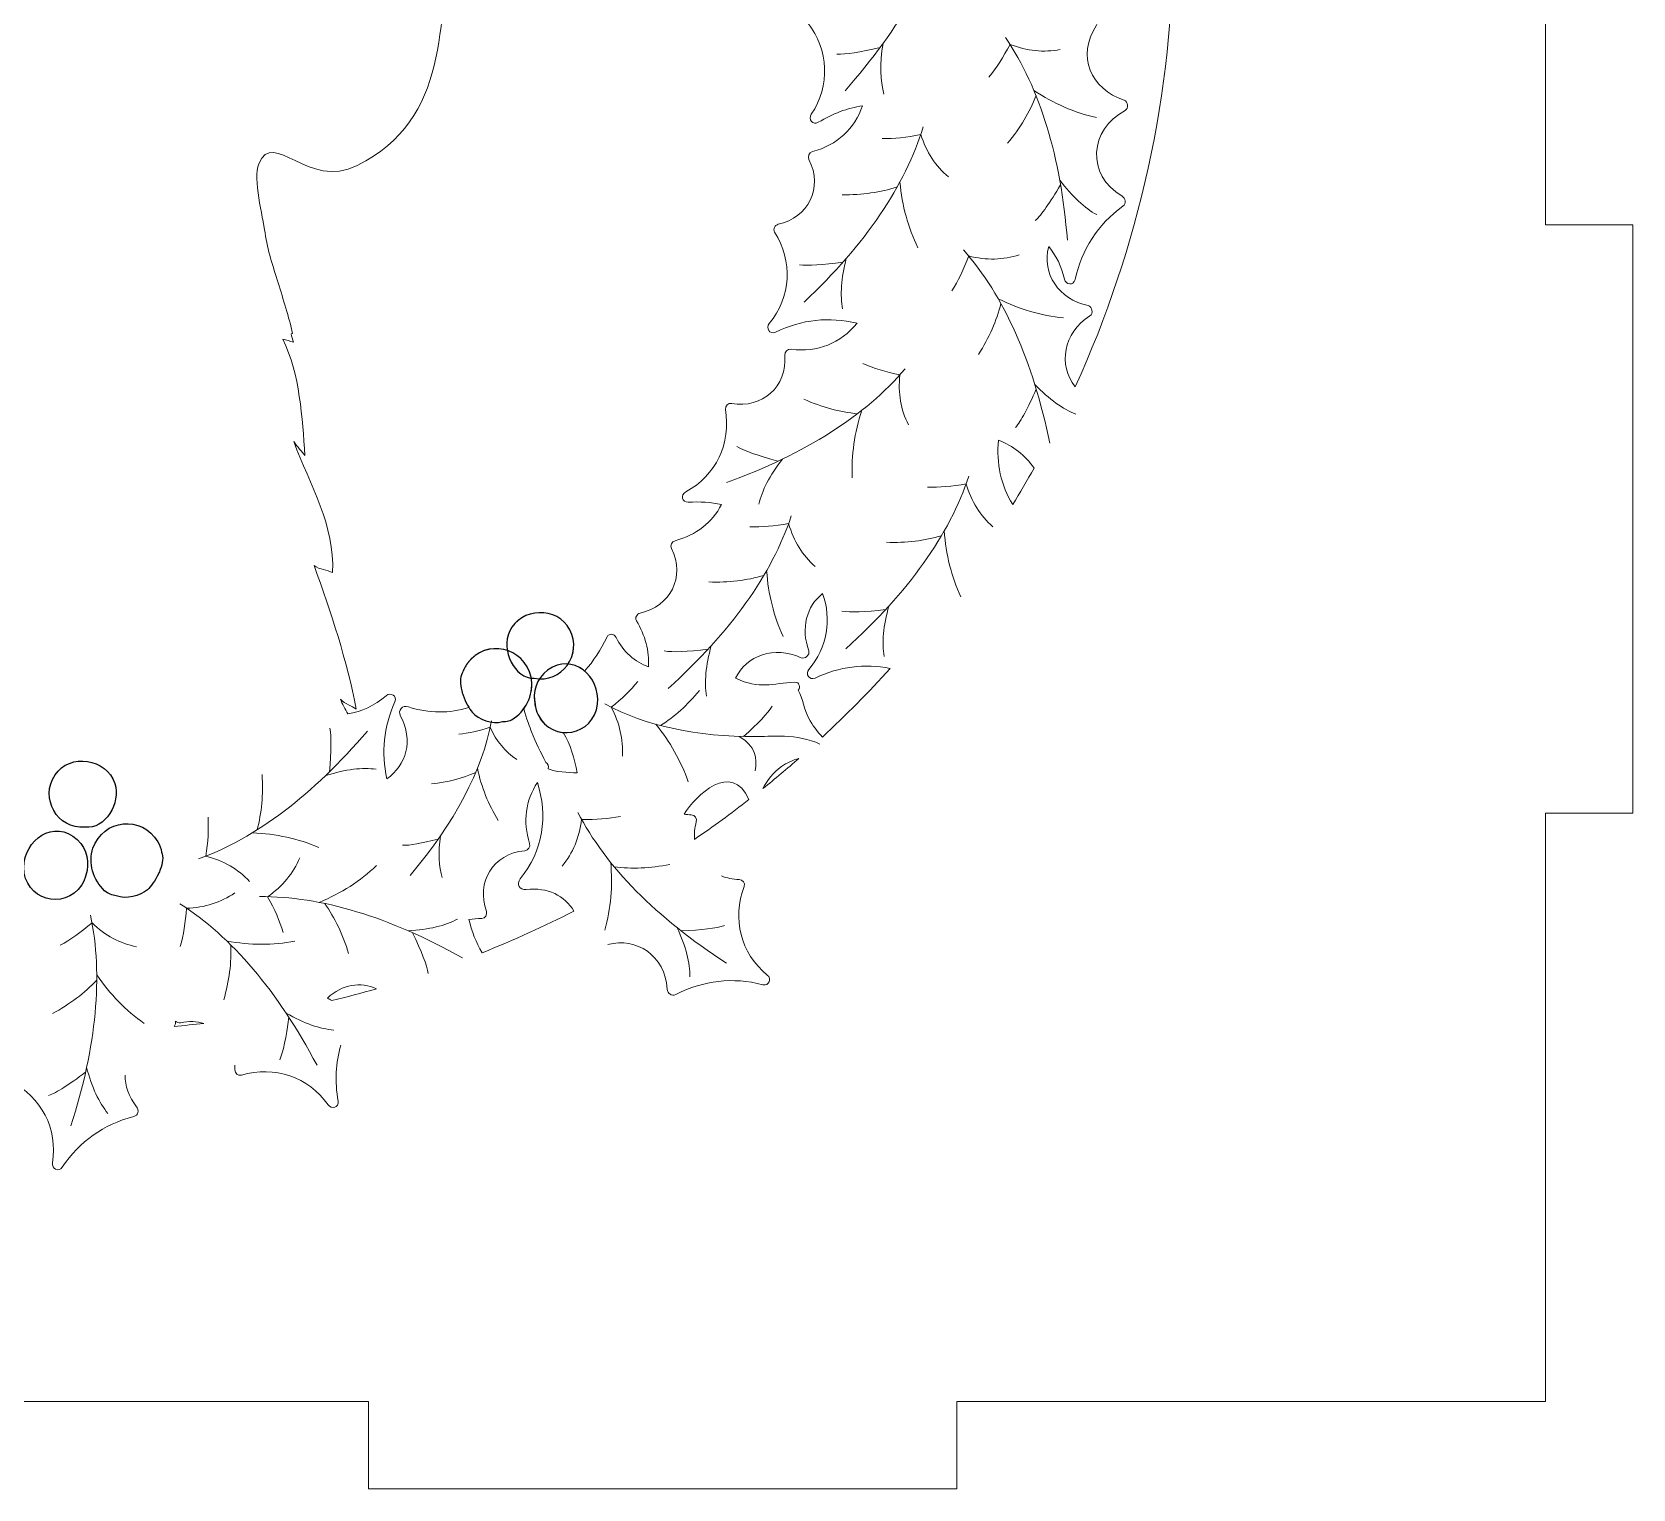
# Model space of a CAD drawing. Header units: millimetres. Extents: x -1983 to 1983, y -412 to 412.
# Drawn here: x -1930.6 to -1875.7, y -24.7 to 25.3 of the extents above; entities that cross this region are included whole.
import ezdxf

# ---------------------------------------------------------------- set-up
doc = ezdxf.new("R2010")
doc.units = ezdxf.units.MM
doc.header["$MEASUREMENT"] = 0
doc.layers.add('Camada 1', color=7, linetype='Continuous')

msp = doc.modelspace()

# ---------------------------------------------------------------- linework, layer by layer
at = {"layer": 'Camada 1', "color": 250, "lineweight": 9}
for points, knots in [([(-1919.0976, -24.6808), (-1919.0976, -24.6808), (-1898.8976, -24.6808), (-1898.8976, -24.6808), (-1898.8976, -24.6808), (-1898.8976, -24.6808), (-1898.8976, -21.6808), (-1898.8976, -21.6808), (-1898.8976, -21.6808), (-1898.8976, -21.6808), (-1878.6976, -21.6808), (-1878.6976, -21.6808), (-1878.6976, -21.6808), (-1878.6976, -21.6808), (-1878.6976, -1.4808), (-1878.6976, -1.4808), (-1878.6976, -1.4808), (-1878.6976, -1.4808), (-1875.6976, -1.4808), (-1875.6976, -1.4808), (-1875.6976, -1.4808), (-1875.6976, -1.4808), (-1875.6976, 18.7192), (-1875.6976, 18.7192), (-1875.6976, 18.7192), (-1875.6976, 18.7192), (-1878.6976, 18.7192), (-1878.6976, 18.7192), (-1878.6976, 18.7192), (-1878.6976, 18.7192), (-1878.6976, 38.9192), (-1878.6976, 38.9192), (-1878.6976, 38.9192), (-1878.6976, 38.9192), (-1875.6976, 38.9192), (-1875.6976, 38.9192), (-1875.6976, 38.9192), (-1875.6976, 38.9192), (-1875.6976, 59.1192), (-1875.6976, 59.1192), (-1875.6976, 59.1192), (-1875.6976, 59.1192), (-1878.6976, 59.1192), (-1878.6976, 59.1192), (-1878.6976, 59.1192), (-1878.6976, 59.1192), (-1878.6976, 79.3192), (-1878.6976, 79.3192), (-1878.6976, 79.3192), (-1878.6976, 79.3192), (-1898.8976, 79.3192), (-1898.8976, 79.3192), (-1898.8976, 79.3192), (-1898.8976, 79.3192), (-1898.8976, 82.3192), (-1898.8976, 82.3192), (-1898.8976, 82.3192), (-1898.8976, 82.3192), (-1919.0976, 82.3192), (-1919.0976, 82.3192), (-1919.0976, 82.3192), (-1919.0976, 82.3192), (-1919.0976, 79.3192), (-1919.0976, 79.3192), (-1919.0976, 79.3192), (-1919.0976, 79.3192), (-1939.2976, 79.3192), (-1939.2976, 79.3192), (-1939.2976, 79.3192), (-1939.2976, 79.3192), (-1939.2976, 82.3192), (-1939.2976, 82.3192), (-1939.2976, 82.3192), (-1939.2976, 82.3192), (-1959.4976, 82.3192), (-1959.4976, 82.3192), (-1959.4976, 82.3192), (-1959.4976, 82.3192), (-1959.4976, 79.3192), (-1959.4976, 79.3192), (-1959.4976, 79.3192), (-1959.4976, 79.3192), (-1979.6976, 79.3192), (-1979.6976, 79.3192), (-1979.6976, 79.3192), (-1979.6976, 79.3192), (-1979.6976, 59.1192), (-1979.6976, 59.1192), (-1979.6976, 59.1192), (-1979.6976, 59.1192), (-1982.6976, 59.1192), (-1982.6976, 59.1192), (-1982.6976, 59.1192), (-1982.6976, 59.1192), (-1982.6976, 38.9192), (-1982.6976, 38.9192), (-1982.6976, 38.9192), (-1982.6976, 38.9192), (-1979.6976, 38.9192), (-1979.6976, 38.9192), (-1979.6976, 38.9192), (-1979.6976, 38.9192), (-1979.6976, 18.7192), (-1979.6976, 18.7192), (-1979.6976, 18.7192), (-1979.6976, 18.7192), (-1982.6976, 18.7192), (-1982.6976, 18.7192), (-1982.6976, 18.7192), (-1982.6976, 18.7192), (-1982.6976, -1.4808), (-1982.6976, -1.4808), (-1982.6976, -1.4808), (-1982.6976, -1.4808), (-1979.6976, -1.4808), (-1979.6976, -1.4808), (-1979.6976, -1.4808), (-1979.6976, -1.4808), (-1979.6976, -21.6808), (-1979.6976, -21.6808), (-1979.6976, -21.6808), (-1979.6976, -21.6808), (-1959.4976, -21.6808), (-1959.4976, -21.6808), (-1959.4976, -21.6808), (-1959.4976, -21.6808), (-1959.4976, -24.6808), (-1959.4976, -24.6808), (-1959.4976, -24.6808), (-1959.4976, -24.6808), (-1939.2976, -24.6808), (-1939.2976, -24.6808), (-1939.2976, -24.6808), (-1939.2976, -24.6808), (-1939.2976, -21.6808), (-1939.2976, -21.6808), (-1939.2976, -21.6808), (-1939.2976, -21.6808), (-1919.0976, -21.6808), (-1919.0976, -21.6808), (-1919.0976, -21.6808), (-1919.0976, -21.6808), (-1919.0976, -24.6808), (-1919.0976, -24.6808)], [0, 0, 0, 0, 0.027027, 0.027027, 0.027027, 0.027027, 0.0540541, 0.0540541, 0.0540541, 0.0540541, 0.0810811, 0.0810811, 0.0810811, 0.0810811, 0.1081081, 0.1081081, 0.1081081, 0.1081081, 0.1351351, 0.1351351, 0.1351351, 0.1351351, 0.1621622, 0.1621622, 0.1621622, 0.1621622, 0.1891892, 0.1891892, 0.1891892, 0.1891892, 0.2162162, 0.2162162, 0.2162162, 0.2162162, 0.2432432, 0.2432432, 0.2432432, 0.2432432, 0.2702703, 0.2702703, 0.2702703, 0.2702703, 0.2972973, 0.2972973, 0.2972973, 0.2972973, 0.3243243, 0.3243243, 0.3243243, 0.3243243, 0.3513514, 0.3513514, 0.3513514, 0.3513514, 0.3783784, 0.3783784, 0.3783784, 0.3783784, 0.4054054, 0.4054054, 0.4054054, 0.4054054, 0.4324324, 0.4324324, 0.4324324, 0.4324324, 0.4594595, 0.4594595, 0.4594595, 0.4594595, 0.4864865, 0.4864865, 0.4864865, 0.4864865, 0.5135135, 0.5135135, 0.5135135, 0.5135135, 0.5405405, 0.5405405, 0.5405405, 0.5405405, 0.5675676, 0.5675676, 0.5675676, 0.5675676, 0.5945946, 0.5945946, 0.5945946, 0.5945946, 0.6216216, 0.6216216, 0.6216216, 0.6216216, 0.6486486, 0.6486486, 0.6486486, 0.6486486, 0.6756757, 0.6756757, 0.6756757, 0.6756757, 0.7027027, 0.7027027, 0.7027027, 0.7027027, 0.7297297, 0.7297297, 0.7297297, 0.7297297, 0.7567568, 0.7567568, 0.7567568, 0.7567568, 0.7837838, 0.7837838, 0.7837838, 0.7837838, 0.8108108, 0.8108108, 0.8108108, 0.8108108, 0.8378378, 0.8378378, 0.8378378, 0.8378378, 0.8648649, 0.8648649, 0.8648649, 0.8648649, 0.8918919, 0.8918919, 0.8918919, 0.8918919, 0.9189189, 0.9189189, 0.9189189, 0.9189189, 0.9459459, 0.9459459, 0.9459459, 0.9459459, 1, 1, 1, 1]), ([(-1897.8011, 23.7929), (-1897.5445, 24.1038), (-1897.3035, 24.4778), (-1897.0779, 24.9147), (-1897.0779, 24.9147), (-1896.4939, 24.6836), (-1895.9188, 24.6253), (-1895.3526, 24.7399)], [0, 0, 0, 0, 0.3333333, 0.3333333, 0.3333333, 0.3333333, 1, 1, 1, 1]), ([(-1901.4649, 21.6788), (-1901.0619, 21.6739), (-1900.6195, 21.7206), (-1900.1376, 21.8188), (-1900.1376, 21.8188), (-1899.9515, 21.219), (-1899.6363, 20.7345), (-1899.192, 20.3653)], [0, 0, 0, 0, 0.3333333, 0.3333333, 0.3333333, 0.3333333, 1, 1, 1, 1]), ([(-1899.0757, 16.4496), (-1898.8595, 16.7898), (-1898.6666, 17.1907), (-1898.4966, 17.6522), (-1898.4966, 17.6522), (-1897.8885, 17.4949), (-1897.3107, 17.5081), (-1896.7629, 17.6917)], [0, 0, 0, 0, 0.3333333, 0.3333333, 0.3333333, 0.3333333, 1, 1, 1, 1]), ([(-1902.1328, 13.9621), (-1901.7646, 13.798), (-1901.3399, 13.6658), (-1900.8585, 13.5651), (-1900.8585, 13.5651), (-1900.9251, 12.9406), (-1900.8275, 12.3709), (-1900.5657, 11.8559)], [0, 0, 0, 0, 0.3333333, 0.3333333, 0.3333333, 0.3333333, 1, 1, 1, 1]), ([(-1899.9099, 9.7171), (-1899.507, 9.7032), (-1899.0637, 9.7399), (-1898.5797, 9.8272), (-1898.5797, 9.8272), (-1898.4072, 9.2233), (-1898.103, 8.7319), (-1897.6671, 8.3527)], [0, 0, 0, 0, 0.3333333, 0.3333333, 0.3333333, 0.3333333, 1, 1, 1, 1]), ([(-1906.0049, 8.3537), (-1905.6021, 8.3397), (-1905.1588, 8.3765), (-1904.6748, 8.4638), (-1904.6748, 8.4638), (-1904.5022, 7.8599), (-1904.1981, 7.3684), (-1903.7622, 6.9893)], [0, 0, 0, 0, 0.3333333, 0.3333333, 0.3333333, 0.3333333, 1, 1, 1, 1]), ([(-1909.8562, 3.0358), (-1910.0997, 2.7362), (-1910.4016, 2.4426), (-1910.7618, 2.1549), (-1910.7618, 2.1549), (-1910.4775, 1.6115), (-1910.3487, 1.0513), (-1910.3756, 0.4744)], [0, 0, 0, 0, 0.3333333, 0.3333333, 0.3333333, 0.3333333, 1, 1, 1, 1]), ([(-1910.9873, 2.2698), (-1909.5602, 1.5144), (-1907.8315, 1.1401), (-1905.8015, 1.1469), (-1905.8015, 1.1469), (-1905.3779, 1.1483), (-1904.3454, 1.2642), (-1903.6046, 0.8912)], [0, 0, 0, 0, 0.3333333, 0.3333333, 0.3333333, 0.3333333, 1, 1, 1, 1]), ([(-1915.9939, 1.232), (-1915.6629, 1.2654), (-1915.3043, 1.3449), (-1914.9182, 1.4702), (-1914.9182, 1.4702), (-1914.7098, 0.9955), (-1914.4063, 0.6274), (-1914.0075, 0.3658)], [0, 0, 0, 0, 0.3333333, 0.3333333, 0.3333333, 0.3333333, 1, 1, 1, 1]), ([(-1924.6012, -1.6218), (-1924.576, -2.024), (-1924.6004, -2.4682), (-1924.6742, -2.9545), (-1924.6742, -2.9545), (-1924.0657, -3.1101), (-1923.5659, -3.4005), (-1923.1748, -3.8256)], [0, 0, 0, 0, 0.3333333, 0.3333333, 0.3333333, 0.3333333, 1, 1, 1, 1]), ([(-1910.4513, -1.5922), (-1910.8469, -1.6696), (-1911.2905, -1.7033), (-1911.7822, -1.6935), (-1911.7822, -1.6935), (-1911.8572, -2.3171), (-1912.08, -2.8504), (-1912.4505, -3.2936)], [0, 0, 0, 0, 0.3333333, 0.3333333, 0.3333333, 0.3333333, 1, 1, 1, 1]), ([(-1922.0251, -5.5707), (-1922.141, -5.1847), (-1922.3179, -4.7765), (-1922.5558, -4.3461), (-1922.5558, -4.3461), (-1922.0391, -3.989), (-1921.6711, -3.5433), (-1921.4517, -3.0089)], [0, 0, 0, 0, 0.3333333, 0.3333333, 0.3333333, 0.3333333, 1, 1, 1, 1]), ([(-1906.9829, -3.6338), (-1906.7989, -3.7077), (-1906.5937, -3.7505), (-1906.373, -3.7559), (-1906.373, -3.7559), (-1906.2591, -3.7587), (-1906.1587, -3.8818), (-1906.2016, -3.995), (-1906.2016, -3.995), (-1906.6201, -5.0979), (-1906.3286, -6.2863), (-1905.407, -7.0371), (-1905.407, -7.0371), (-1905.2511, -7.1641), (-1905.3439, -7.4225), (-1905.5583, -7.3685), (-1905.5583, -7.3685), (-1906.6105, -7.104), (-1907.5778, -7.2149), (-1908.5464, -7.7026), (-1908.5464, -7.7026), (-1908.6909, -7.7753), (-1908.8335, -7.6723), (-1908.8431, -7.5206), (-1908.8431, -7.5206), (-1908.9166, -6.3526), (-1909.9077, -5.7343), (-1910.8788, -5.9893)], [0, 0, 0, 0, 0.125, 0.125, 0.125, 0.125, 0.25, 0.25, 0.25, 0.25, 0.375, 0.375, 0.375, 0.375, 0.5, 0.5, 0.5, 0.5, 0.625, 0.625, 0.625, 0.625, 0.75, 0.75, 0.75, 0.75, 1, 1, 1, 1]), ([(-1925.5566, -6.0593), (-1925.4446, -5.6721), (-1925.3719, -5.2332), (-1925.3383, -4.7426), (-1925.3383, -4.7426), (-1924.7105, -4.7229), (-1924.1596, -4.548), (-1923.6854, -4.218)], [0, 0, 0, 0, 0.3333333, 0.3333333, 0.3333333, 0.3333333, 1, 1, 1, 1]), ([(-1929.677, -6.0121), (-1929.3219, -5.8214), (-1928.9572, -5.5666), (-1928.5829, -5.2476), (-1928.5829, -5.2476), (-1928.1299, -5.6826), (-1927.6197, -5.9543), (-1927.0523, -6.0626)], [0, 0, 0, 0, 0.3333333, 0.3333333, 0.3333333, 0.3333333, 1, 1, 1, 1]), ([(-1920.043, -9.4397), (-1920.2249, -10.0511), (-1920.2557, -10.6858), (-1920.1373, -11.3662), (-1920.1373, -11.3662), (-1920.0995, -11.5841), (-1920.3639, -11.6575), (-1920.4792, -11.4925), (-1920.4792, -11.4925), (-1921.1596, -10.518), (-1922.3233, -10.1392), (-1923.454, -10.475), (-1923.454, -10.475), (-1923.5702, -10.5094), (-1923.6854, -10.4), (-1923.6798, -10.2864), (-1923.6798, -10.2864), (-1923.6771, -10.2326), (-1923.6768, -10.1795), (-1923.6786, -10.1273)], [0, 0, 0, 0, 0.1666667, 0.1666667, 0.1666667, 0.1666667, 0.3333333, 0.3333333, 0.3333333, 0.3333333, 0.5, 0.5, 0.5, 0.5, 0.6666667, 0.6666667, 0.6666667, 0.6666667, 1, 1, 1, 1]), ([(-1927.4457, -10.4735), (-1927.4479, -10.8333), (-1927.3253, -11.2119), (-1927.0513, -11.5616), (-1927.0513, -11.5616), (-1926.9577, -11.681), (-1926.9956, -11.8529), (-1927.1519, -11.8947), (-1927.1519, -11.8947), (-1928.1997, -12.1746), (-1928.9958, -12.7349), (-1929.6058, -13.6323), (-1929.6058, -13.6323), (-1929.7301, -13.8151), (-1929.9711, -13.684), (-1929.9392, -13.4852), (-1929.9392, -13.4852), (-1929.7502, -12.3118), (-1930.3227, -11.2303), (-1931.3687, -10.6849), (-1931.3687, -10.6849), (-1931.454, -10.6404), (-1931.4758, -10.531), (-1931.4394, -10.449)], [0, 0, 0, 0, 0.1428571, 0.1428571, 0.1428571, 0.1428571, 0.2857143, 0.2857143, 0.2857143, 0.2857143, 0.4285714, 0.4285714, 0.4285714, 0.4285714, 0.5714286, 0.5714286, 0.5714286, 0.5714286, 0.7142857, 0.7142857, 0.7142857, 0.7142857, 1, 1, 1, 1])]:
    msp.add_open_spline(points, degree=3, knots=knots, dxfattribs=at)
at = {"layer": 'Camada 1', "color": 250, "lineweight": 20}
for points, knots in [([(-1901.2663, 34.7339), (-1901.7489, 34.9937), (-1902.0413, 35.5693), (-1901.8437, 36.1964), (-1901.8437, 36.1964), (-1901.8032, 36.3249), (-1901.7418, 36.4365), (-1901.6677, 36.5345), (-1901.6677, 36.5345), (-1901.596, 36.696), (-1901.4068, 36.8169), (-1901.1883, 36.8998), (-1901.1883, 36.8998), (-1901.14, 36.9196), (-1901.0905, 36.9363), (-1901.0401, 36.9497), (-1901.0401, 36.9497), (-1900.8785, 36.9969), (-1900.7129, 37.0253), (-1900.5763, 37.0349), (-1900.5763, 37.0349), (-1900.7918, 37.6886), (-1901.2002, 38.2723), (-1901.7992, 38.7105), (-1901.7992, 38.7105), (-1901.9777, 38.841), (-1901.9193, 39.086), (-1901.6977, 39.1147), (-1901.6977, 39.1147), (-1900.6463, 39.2504), (-1900.0964, 40.0923), (-1900.2365, 41.0108), (-1900.2365, 41.0108), (-1900.7893, 41.2513), (-1901.4225, 41.2954), (-1902.0499, 41.1219), (-1902.0499, 41.1219), (-1902.1666, 41.0898), (-1902.2797, 41.2014), (-1902.2719, 41.3149), (-1902.2719, 41.3149), (-1902.1994, 42.3753), (-1903.022, 43.1572), (-1904.1027, 42.9642), (-1904.1027, 42.9642), (-1904.2247, 42.9424), (-1904.3297, 43.0353), (-1904.3263, 43.1582), (-1904.3263, 43.1582), (-1904.3046, 43.9106), (-1904.5696, 44.5534), (-1905.0759, 45.0327), (-1905.0759, 45.0327), (-1905.2494, 44.7053), (-1905.3806, 44.3478), (-1905.4713, 43.9566), (-1905.4713, 43.9566), (-1905.5213, 43.7412), (-1905.7934, 43.7765), (-1905.8353, 43.9734), (-1905.8353, 43.9734), (-1906.001, 44.7525), (-1906.4707, 45.3696), (-1907.1153, 45.7314), (-1907.1153, 45.7314), (-1906.9331, 44.583), (-1906.8809, 43.3343), (-1906.8339, 42.891), (-1906.8339, 42.891), (-1906.6327, 40.9934), (-1907.5713, 38.7367), (-1908.5658, 37.2237), (-1908.5658, 37.2237), (-1909.3966, 35.9608), (-1910.3727, 34.7869), (-1910.5946, 33.3069), (-1910.5946, 33.3069), (-1910.6957, 32.6343), (-1910.8215, 31.939), (-1909.9799, 32.3062), (-1909.9799, 32.3062), (-1909.3677, 32.571), (-1909.0851, 33.6487), (-1908.8554, 34.2541), (-1908.8554, 34.2541), (-1908.4468, 35.3271), (-1908.3759, 36.468), (-1907.3598, 37.1846), (-1907.3598, 37.1846), (-1906.2535, 34.4149), (-1908.2303, 31.2817), (-1910.3034, 29.6217), (-1910.3034, 29.6217), (-1911.8855, 28.355), (-1914.3095, 27.8246), (-1916.3063, 28.4605), (-1916.3063, 28.4605), (-1916.712, 25.7381), (-1916.2659, 22.3616), (-1919.4797, 20.7545), (-1919.4797, 20.7545), (-1921.176, 19.9063), (-1922.3478, 22.0315), (-1922.8576, 20.8166), (-1922.8576, 20.8166), (-1923.0786, 20.2917), (-1922.7188, 19.0144), (-1922.6419, 18.4418), (-1922.6419, 18.4418), (-1922.5606, 17.8346), (-1922.3687, 17.2952), (-1922.196, 16.7284), (-1922.196, 16.7284), (-1922.0222, 16.1578), (-1921.8233, 15.5574), (-1921.6989, 14.9828), (-1921.6989, 14.9828), (-1921.6989, 14.9828), (-1921.754, 14.9789), (-1921.754, 14.9789), (-1921.754, 14.9789), (-1921.7233, 14.8805), (-1921.6947, 14.7853), (-1921.6704, 14.6907), (-1921.6704, 14.6907), (-1921.789, 14.7168), (-1921.9103, 14.7686), (-1922.031, 14.7928), (-1922.031, 14.7928), (-1921.4459, 13.5895), (-1921.3666, 12.0855), (-1921.2784, 10.7964), (-1921.2784, 10.7964), (-1921.3688, 10.9162), (-1921.5405, 11.1089), (-1921.6597, 11.2754), (-1921.6597, 11.2754), (-1921.0985, 9.7809), (-1920.2401, 8.3905), (-1920.33, 6.7822), (-1920.33, 6.7822), (-1920.4961, 6.8657), (-1920.7779, 6.8833), (-1920.9596, 7.0199), (-1920.9596, 7.0199), (-1920.3809, 5.4153), (-1919.8281, 3.7639), (-1919.5193, 2.0884), (-1919.5193, 2.0884), (-1919.6763, 2.217), (-1919.8934, 2.2607), (-1920.0584, 2.4332), (-1920.0584, 2.4332), (-1919.9998, 2.2689), (-1919.8898, 2.0997), (-1919.8019, 1.9252), (-1919.8019, 1.9252), (-1919.3323, 2.0027), (-1918.8806, 2.2113), (-1918.4906, 2.5516), (-1918.4906, 2.5516), (-1918.3391, 2.6838), (-1918.1001, 2.5488), (-1918.1895, 2.3466), (-1918.1895, 2.3466), (-1918.577, 1.4694), (-1918.6642, 0.608), (-1918.4602, -0.2962), (-1918.4602, -0.2962), (-1917.7989, 0.1684), (-1917.5452, 1.0119), (-1917.9947, 1.8545), (-1917.9947, 1.8545), (-1918.0998, 2.0518), (-1917.9338, 2.2414), (-1917.7241, 2.1716), (-1917.7241, 2.1716), (-1917.0198, 1.9376), (-1916.3074, 1.943), (-1915.65, 2.1465), (-1915.65, 2.1465), (-1915.7212, 2.2634), (-1915.7941, 2.4147), (-1915.8494, 2.5737), (-1915.8494, 2.5737), (-1915.8677, 2.6226), (-1915.8827, 2.6725), (-1915.8947, 2.7234), (-1915.8947, 2.7234), (-1915.9536, 2.9494), (-1915.9648, 3.1737), (-1915.8747, 3.3257), (-1915.8747, 3.3257), (-1915.8378, 3.4429), (-1915.7825, 3.5577), (-1915.7012, 3.6652), (-1915.7012, 3.6652), (-1915.3447, 4.1369), (-1914.7924, 4.2615), (-1914.3274, 4.1054)], [0, 0, 0, 0, 0.0196078, 0.0196078, 0.0196078, 0.0196078, 0.0392157, 0.0392157, 0.0392157, 0.0392157, 0.0588235, 0.0588235, 0.0588235, 0.0588235, 0.0784314, 0.0784314, 0.0784314, 0.0784314, 0.0980392, 0.0980392, 0.0980392, 0.0980392, 0.1176471, 0.1176471, 0.1176471, 0.1176471, 0.1372549, 0.1372549, 0.1372549, 0.1372549, 0.1568627, 0.1568627, 0.1568627, 0.1568627, 0.1764706, 0.1764706, 0.1764706, 0.1764706, 0.1960784, 0.1960784, 0.1960784, 0.1960784, 0.2156863, 0.2156863, 0.2156863, 0.2156863, 0.2352941, 0.2352941, 0.2352941, 0.2352941, 0.254902, 0.254902, 0.254902, 0.254902, 0.2745098, 0.2745098, 0.2745098, 0.2745098, 0.2941176, 0.2941176, 0.2941176, 0.2941176, 0.3137255, 0.3137255, 0.3137255, 0.3137255, 0.3333333, 0.3333333, 0.3333333, 0.3333333, 0.3529412, 0.3529412, 0.3529412, 0.3529412, 0.372549, 0.372549, 0.372549, 0.372549, 0.3921569, 0.3921569, 0.3921569, 0.3921569, 0.4117647, 0.4117647, 0.4117647, 0.4117647, 0.4313725, 0.4313725, 0.4313725, 0.4313725, 0.4509804, 0.4509804, 0.4509804, 0.4509804, 0.4705882, 0.4705882, 0.4705882, 0.4705882, 0.4901961, 0.4901961, 0.4901961, 0.4901961, 0.5098039, 0.5098039, 0.5098039, 0.5098039, 0.5294118, 0.5294118, 0.5294118, 0.5294118, 0.5490196, 0.5490196, 0.5490196, 0.5490196, 0.5686275, 0.5686275, 0.5686275, 0.5686275, 0.5882353, 0.5882353, 0.5882353, 0.5882353, 0.6078431, 0.6078431, 0.6078431, 0.6078431, 0.627451, 0.627451, 0.627451, 0.627451, 0.6470588, 0.6470588, 0.6470588, 0.6470588, 0.6666667, 0.6666667, 0.6666667, 0.6666667, 0.6862745, 0.6862745, 0.6862745, 0.6862745, 0.7058824, 0.7058824, 0.7058824, 0.7058824, 0.7254902, 0.7254902, 0.7254902, 0.7254902, 0.745098, 0.745098, 0.745098, 0.745098, 0.7647059, 0.7647059, 0.7647059, 0.7647059, 0.7843137, 0.7843137, 0.7843137, 0.7843137, 0.8039216, 0.8039216, 0.8039216, 0.8039216, 0.8235294, 0.8235294, 0.8235294, 0.8235294, 0.8431373, 0.8431373, 0.8431373, 0.8431373, 0.8627451, 0.8627451, 0.8627451, 0.8627451, 0.8823529, 0.8823529, 0.8823529, 0.8823529, 0.9019608, 0.9019608, 0.9019608, 0.9019608, 0.9215686, 0.9215686, 0.9215686, 0.9215686, 0.9411765, 0.9411765, 0.9411765, 0.9411765, 0.9607843, 0.9607843, 0.9607843, 0.9607843, 1, 1, 1, 1]), ([(-1892.8529, 32.9508), (-1892.931, 32.8547), (-1893.0713, 32.8566), (-1893.1489, 32.9518), (-1893.1489, 32.9518), (-1893.2005, 33.0153), (-1893.2539, 33.0756), (-1893.3089, 33.1327), (-1893.3089, 33.1327), (-1893.6083, 32.4392), (-1893.879, 30.7003), (-1892.3788, 31.0425), (-1892.3788, 31.0425), (-1892.2995, 31.0606), (-1892.1949, 31.0168), (-1892.1807, 30.9236), (-1892.1807, 30.9236), (-1892.1581, 30.8469), (-1892.186, 30.7582), (-1892.2855, 30.7303), (-1892.2855, 30.7303), (-1892.5298, 30.347), (-1892.7064, 29.9312), (-1892.7042, 29.4658), (-1892.7042, 29.4658), (-1892.7031, 29.2259), (-1892.6573, 28.9838), (-1892.5693, 28.7605), (-1892.5693, 28.7605), (-1892.5072, 28.6028), (-1892.1669, 27.9004), (-1891.9079, 27.9303), (-1891.9079, 27.9303), (-1891.7563, 27.9478), (-1891.6917, 27.7418), (-1891.783, 27.6437), (-1891.783, 27.6437), (-1891.8345, 27.5885), (-1891.8984, 27.4722), (-1892.037, 27.5319), (-1892.037, 27.5319), (-1892.5078, 27.7348), (-1893.0032, 27.8093), (-1893.512, 27.7447), (-1893.512, 27.7447), (-1893.8575, 27.701), (-1894.1782, 27.5146), (-1894.5156, 27.4793), (-1894.5156, 27.4793), (-1894.5242, 27.336), (-1894.7202, 27.2897), (-1894.7976, 27.4107), (-1894.7976, 27.4107), (-1895.0932, 27.8723), (-1895.2397, 28.335), (-1895.6796, 28.7055), (-1895.6796, 28.7055), (-1896.1442, 29.0968), (-1896.8987, 29.4538), (-1897.506, 29.2368), (-1897.506, 29.2368), (-1897.537, 29.2256), (-1897.5651, 29.2293), (-1897.5895, 29.2403), (-1897.5895, 29.2403), (-1897.7219, 29.1764), (-1897.9088, 29.3108), (-1897.8157, 29.4683), (-1897.8157, 29.4683), (-1897.3526, 30.2529), (-1897.6704, 30.9222), (-1898.2628, 31.2782), (-1898.2628, 31.2782), (-1898.3325, 30.0305), (-1897.8151, 28.8511), (-1896.7424, 28.1354), (-1896.7424, 28.1354), (-1896.5584, 28.0128), (-1896.606, 27.7655), (-1896.8262, 27.7271), (-1896.8262, 27.7271), (-1897.266, 27.6509), (-1897.6115, 27.4534), (-1897.8509, 27.1822), (-1897.8509, 27.1822), (-1896.9907, 26.1334), (-1895.6959, 25.6069), (-1894.3468, 25.9106), (-1894.3468, 25.9106), (-1894.1312, 25.9592), (-1893.9848, 25.7541), (-1894.109, 25.5683), (-1894.109, 25.5683), (-1894.8064, 24.5252), (-1894.2966, 23.3606), (-1893.16, 22.9968), (-1893.16, 22.9968), (-1893.0188, 22.9515), (-1892.9988, 22.7092), (-1893.13, 22.6409), (-1893.13, 22.6409), (-1894.3538, 22.0033), (-1894.4689, 20.4254), (-1893.2336, 19.7032), (-1893.2336, 19.7032), (-1893.1026, 19.6266), (-1893.0745, 19.4527), (-1893.2044, 19.3565), (-1893.2044, 19.3565), (-1894.0754, 18.7104), (-1894.6092, 17.8961), (-1894.8459, 16.8373), (-1894.8459, 16.8373), (-1894.8942, 16.6215), (-1895.1665, 16.6547), (-1895.2101, 16.8512), (-1895.2101, 16.8512), (-1895.3049, 17.2803), (-1895.4919, 17.6595), (-1895.7492, 17.973), (-1895.7492, 17.973), (-1895.995, 17.0334), (-1895.4031, 16.1704), (-1894.3978, 15.9435), (-1894.3978, 15.9435), (-1894.253, 15.9108), (-1894.212, 15.671), (-1894.3367, 15.5916), (-1894.3367, 15.5916), (-1895.2525, 15.0071), (-1895.4327, 13.9024), (-1894.8367, 13.1606), (-1894.8367, 13.1606), (-1892.6695, 17.9203), (-1891.4623, 23.2094), (-1891.4623, 28.7804), (-1891.4623, 28.7804), (-1891.4623, 30.3988), (-1891.5642, 31.9934), (-1891.7619, 33.558), (-1891.7619, 33.558), (-1892.1576, 33.525), (-1892.548, 33.3258), (-1892.8529, 32.9508)], [0, 0, 0, 0, 0.027027, 0.027027, 0.027027, 0.027027, 0.0540541, 0.0540541, 0.0540541, 0.0540541, 0.0810811, 0.0810811, 0.0810811, 0.0810811, 0.1081081, 0.1081081, 0.1081081, 0.1081081, 0.1351351, 0.1351351, 0.1351351, 0.1351351, 0.1621622, 0.1621622, 0.1621622, 0.1621622, 0.1891892, 0.1891892, 0.1891892, 0.1891892, 0.2162162, 0.2162162, 0.2162162, 0.2162162, 0.2432432, 0.2432432, 0.2432432, 0.2432432, 0.2702703, 0.2702703, 0.2702703, 0.2702703, 0.2972973, 0.2972973, 0.2972973, 0.2972973, 0.3243243, 0.3243243, 0.3243243, 0.3243243, 0.3513514, 0.3513514, 0.3513514, 0.3513514, 0.3783784, 0.3783784, 0.3783784, 0.3783784, 0.4054054, 0.4054054, 0.4054054, 0.4054054, 0.4324324, 0.4324324, 0.4324324, 0.4324324, 0.4594595, 0.4594595, 0.4594595, 0.4594595, 0.4864865, 0.4864865, 0.4864865, 0.4864865, 0.5135135, 0.5135135, 0.5135135, 0.5135135, 0.5405405, 0.5405405, 0.5405405, 0.5405405, 0.5675676, 0.5675676, 0.5675676, 0.5675676, 0.5945946, 0.5945946, 0.5945946, 0.5945946, 0.6216216, 0.6216216, 0.6216216, 0.6216216, 0.6486486, 0.6486486, 0.6486486, 0.6486486, 0.6756757, 0.6756757, 0.6756757, 0.6756757, 0.7027027, 0.7027027, 0.7027027, 0.7027027, 0.7297297, 0.7297297, 0.7297297, 0.7297297, 0.7567568, 0.7567568, 0.7567568, 0.7567568, 0.7837838, 0.7837838, 0.7837838, 0.7837838, 0.8108108, 0.8108108, 0.8108108, 0.8108108, 0.8378378, 0.8378378, 0.8378378, 0.8378378, 0.8648649, 0.8648649, 0.8648649, 0.8648649, 0.8918919, 0.8918919, 0.8918919, 0.8918919, 0.9189189, 0.9189189, 0.9189189, 0.9189189, 0.9459459, 0.9459459, 0.9459459, 0.9459459, 1, 1, 1, 1]), ([(-1912.2431, 3.6433), (-1912.0332, 3.6256), (-1911.838, 3.5366), (-1911.6759, 3.3989), (-1911.6759, 3.3989), (-1911.3726, 3.7363), (-1911.1205, 4.1309), (-1910.9088, 4.5692), (-1910.9088, 4.5692), (-1910.8402, 4.7115), (-1910.6586, 4.6778), (-1910.5983, 4.552), (-1910.5983, 4.552), (-1910.369, 4.0729), (-1909.9431, 3.7019), (-1909.4847, 3.5464), (-1909.4847, 3.5464), (-1909.4563, 4.0827), (-1909.5949, 4.6294), (-1909.8986, 5.1238), (-1909.8986, 5.1238), (-1909.9618, 5.227), (-1909.8859, 5.3667), (-1909.7747, 5.3906), (-1909.7747, 5.3906), (-1908.7357, 5.6149), (-1908.2125, 6.622), (-1908.6976, 7.6069), (-1908.6976, 7.6069), (-1908.7523, 7.718), (-1908.6921, 7.8447), (-1908.5731, 7.8755), (-1908.5731, 7.8755), (-1907.8442, 8.0632), (-1907.3001, 8.4961), (-1906.9799, 9.1153), (-1906.9799, 9.1153), (-1907.3427, 9.1914), (-1907.7224, 9.2184), (-1908.1235, 9.197), (-1908.1235, 9.197), (-1908.3443, 9.1853), (-1908.3859, 9.4566), (-1908.2082, 9.5514), (-1908.2082, 9.5514), (-1907.1597, 10.1112), (-1906.6453, 11.2216), (-1906.8446, 12.3844), (-1906.8446, 12.3844), (-1906.8649, 12.5037), (-1906.7426, 12.6052), (-1906.6303, 12.586), (-1906.6303, 12.586), (-1905.5825, 12.4078), (-1904.7223, 13.1482), (-1904.8063, 14.2428), (-1904.8063, 14.2428), (-1904.8158, 14.3664), (-1904.7129, 14.4616), (-1904.591, 14.4459), (-1904.591, 14.4459), (-1903.6808, 14.3279), (-1902.8901, 14.6504), (-1902.3244, 15.3408), (-1902.3244, 15.3408), (-1903.2964, 15.5685), (-1904.2071, 15.4704), (-1905.1262, 15.0341), (-1905.1262, 15.0341), (-1905.326, 14.9393), (-1905.4676, 15.1744), (-1905.3395, 15.3295), (-1905.3395, 15.3295), (-1904.5827, 16.2462), (-1904.5294, 17.4686), (-1905.1558, 18.4683), (-1905.1558, 18.4683), (-1905.22, 18.5709), (-1905.1454, 18.7113), (-1905.0343, 18.7363), (-1905.0343, 18.7363), (-1903.9974, 18.97), (-1903.4836, 19.9818), (-1903.9777, 20.9623), (-1903.9777, 20.9623), (-1904.0333, 21.0729), (-1903.9743, 21.2001), (-1903.8556, 21.232), (-1903.8556, 21.232), (-1903.0087, 21.4585), (-1902.4155, 22.015), (-1902.1369, 22.8085), (-1902.1369, 22.8085), (-1902.6595, 22.7248), (-1903.1619, 22.5362), (-1903.6564, 22.2389), (-1903.6564, 22.2389), (-1903.8459, 22.125), (-1904.0098, 22.3453), (-1903.8976, 22.5122), (-1903.8976, 22.5122), (-1903.234, 23.4984), (-1903.3004, 24.7202), (-1904.0215, 25.6538), (-1904.0215, 25.6538), (-1904.0955, 25.7497), (-1904.035, 25.8966), (-1903.9269, 25.9324), (-1903.9269, 25.9324), (-1902.9179, 26.2664), (-1902.5053, 27.3236), (-1903.0928, 28.2512), (-1903.0928, 28.2512), (-1903.1591, 28.3557), (-1903.1128, 28.4882), (-1902.9978, 28.5314), (-1902.9978, 28.5314), (-1902.0892, 28.8727), (-1901.5297, 29.5859), (-1901.3889, 30.5377), (-1901.3889, 30.5377), (-1901.3925, 30.5683), (-1901.3835, 30.5998), (-1901.3617, 30.6205), (-1901.3617, 30.6205), (-1901.3168, 30.6972), (-1901.2231, 30.7116), (-1901.1438, 30.6809), (-1901.1438, 30.6809), (-1900.7667, 30.7633), (-1900.3863, 30.824), (-1900.0168, 30.9418), (-1900.0168, 30.9418), (-1899.7982, 31.0115), (-1899.0375, 31.2282), (-1898.7409, 31.4807), (-1898.7409, 31.4807), (-1899.017, 31.5563), (-1899.3167, 31.5748), (-1899.6084, 31.5242), (-1899.6084, 31.5242), (-1899.7458, 31.5003), (-1899.8785, 31.6288), (-1899.8023, 31.7673), (-1899.8023, 31.7673), (-1899.5679, 32.1937), (-1899.3925, 32.6279), (-1899.2933, 33.0707), (-1899.2933, 33.0707), (-1899.4714, 33.1158), (-1899.6343, 33.2021), (-1899.7631, 33.3285)], [0, 0, 0, 0, 0.025641, 0.025641, 0.025641, 0.025641, 0.0512821, 0.0512821, 0.0512821, 0.0512821, 0.0769231, 0.0769231, 0.0769231, 0.0769231, 0.1025641, 0.1025641, 0.1025641, 0.1025641, 0.1282051, 0.1282051, 0.1282051, 0.1282051, 0.1538462, 0.1538462, 0.1538462, 0.1538462, 0.1794872, 0.1794872, 0.1794872, 0.1794872, 0.2051282, 0.2051282, 0.2051282, 0.2051282, 0.2307692, 0.2307692, 0.2307692, 0.2307692, 0.2564103, 0.2564103, 0.2564103, 0.2564103, 0.2820513, 0.2820513, 0.2820513, 0.2820513, 0.3076923, 0.3076923, 0.3076923, 0.3076923, 0.3333333, 0.3333333, 0.3333333, 0.3333333, 0.3589744, 0.3589744, 0.3589744, 0.3589744, 0.3846154, 0.3846154, 0.3846154, 0.3846154, 0.4102564, 0.4102564, 0.4102564, 0.4102564, 0.4358974, 0.4358974, 0.4358974, 0.4358974, 0.4615385, 0.4615385, 0.4615385, 0.4615385, 0.4871795, 0.4871795, 0.4871795, 0.4871795, 0.5128205, 0.5128205, 0.5128205, 0.5128205, 0.5384615, 0.5384615, 0.5384615, 0.5384615, 0.5641026, 0.5641026, 0.5641026, 0.5641026, 0.5897436, 0.5897436, 0.5897436, 0.5897436, 0.6153846, 0.6153846, 0.6153846, 0.6153846, 0.6410256, 0.6410256, 0.6410256, 0.6410256, 0.6666667, 0.6666667, 0.6666667, 0.6666667, 0.6923077, 0.6923077, 0.6923077, 0.6923077, 0.7179487, 0.7179487, 0.7179487, 0.7179487, 0.7435897, 0.7435897, 0.7435897, 0.7435897, 0.7692308, 0.7692308, 0.7692308, 0.7692308, 0.7948718, 0.7948718, 0.7948718, 0.7948718, 0.8205128, 0.8205128, 0.8205128, 0.8205128, 0.8461538, 0.8461538, 0.8461538, 0.8461538, 0.8717949, 0.8717949, 0.8717949, 0.8717949, 0.8974359, 0.8974359, 0.8974359, 0.8974359, 0.9230769, 0.9230769, 0.9230769, 0.9230769, 0.9487179, 0.9487179, 0.9487179, 0.9487179, 1, 1, 1, 1]), ([(-1896.2525, 10.3662), (-1896.5544, 10.8058), (-1896.9778, 11.1344), (-1897.4728, 11.3228), (-1897.4728, 11.3228), (-1897.5511, 10.5396), (-1897.3897, 9.7694), (-1896.9858, 9.1142), (-1896.9858, 9.1142), (-1896.7336, 9.5264), (-1896.4891, 9.9438), (-1896.2525, 10.3662)], [0, 0, 0, 0, 0.25, 0.25, 0.25, 0.25, 0.5, 0.5, 0.5, 0.5, 1, 1, 1, 1]), ([(-1901.19, 3.4912), (-1902.0763, 3.6623), (-1902.9174, 3.5552), (-1903.7687, 3.1607), (-1903.7687, 3.1607), (-1903.9693, 3.0677), (-1904.1088, 3.304), (-1903.9792, 3.4582), (-1903.9792, 3.4582), (-1903.3453, 4.2116), (-1903.1922, 5.1793), (-1903.5092, 6.0606), (-1903.5092, 6.0606), (-1904.0621, 5.6284), (-1904.2614, 4.8659), (-1903.9862, 4.0987), (-1903.9862, 4.0987), (-1903.9361, 3.9589), (-1904.1165, 3.7957), (-1904.2504, 3.8584), (-1904.2504, 3.8584), (-1905.1679, 4.2864), (-1906.1241, 3.9329), (-1906.4979, 3.1535), (-1906.4979, 3.1535), (-1905.6494, 2.7641), (-1905.2529, 2.9773), (-1904.4578, 3.0163), (-1904.4578, 3.0163), (-1904.3144, 3.0234), (-1904.2386, 2.8368), (-1904.3502, 2.7468), (-1904.3502, 2.7468), (-1904.1835, 2.4514), (-1904.1494, 2.082), (-1903.9848, 1.7751), (-1903.9848, 1.7751), (-1903.8565, 1.5359), (-1903.6987, 1.3222), (-1903.5135, 1.1347), (-1903.5135, 1.1347), (-1902.7052, 1.8859), (-1901.9299, 2.6722), (-1901.19, 3.4912)], [0, 0, 0, 0, 0.0833333, 0.0833333, 0.0833333, 0.0833333, 0.1666667, 0.1666667, 0.1666667, 0.1666667, 0.25, 0.25, 0.25, 0.25, 0.3333333, 0.3333333, 0.3333333, 0.3333333, 0.4166667, 0.4166667, 0.4166667, 0.4166667, 0.5, 0.5, 0.5, 0.5, 0.5833333, 0.5833333, 0.5833333, 0.5833333, 0.6666667, 0.6666667, 0.6666667, 0.6666667, 0.75, 0.75, 0.75, 0.75, 0.8333333, 0.8333333, 0.8333333, 0.8333333, 1, 1, 1, 1]), ([(-1914.3274, 4.1054), (-1914.3639, 4.3281), (-1914.3446, 4.5583), (-1914.2547, 4.7574), (-1914.2547, 4.7574), (-1913.8795, 5.5874), (-1912.5999, 5.6302), (-1912.1831, 4.8166), (-1912.1831, 4.8166), (-1911.9745, 4.4093), (-1912.0279, 3.971), (-1912.2432, 3.6433)], [0, 0, 0, 0, 0.25, 0.25, 0.25, 0.25, 0.5, 0.5, 0.5, 0.5, 1, 1, 1, 1]), ([(-1913.5081, 3.157), (-1913.4377, 2.7981), (-1913.5491, 2.4064), (-1913.7689, 2.1027), (-1913.7689, 2.1027), (-1913.6793, 1.7772), (-1913.547, 1.4456), (-1913.4979, 1.3124), (-1913.4979, 1.3124), (-1913.3639, 0.9484), (-1913.1781, 0.6111), (-1913.0115, 0.2629), (-1913.0115, 0.2629), (-1912.9384, 0.2192), (-1912.8923, 0.1364), (-1912.9252, 0.0538), (-1912.9252, 0.0538), (-1912.9252, 0.0538), (-1912.9285, 0.0375), (-1912.9285, 0.0375), (-1912.9285, 0.0375), (-1912.6835, -0.061), (-1912.258, -0.0875), (-1911.9362, -0.0952), (-1911.9362, -0.0952), (-1912.0225, 0.4075), (-1912.1599, 0.8787), (-1912.4124, 1.2914), (-1912.4124, 1.2914), (-1912.7536, 1.3225), (-1913.085, 1.5166), (-1913.276, 1.899), (-1913.276, 1.899), (-1913.3244, 1.996), (-1913.3555, 2.0959), (-1913.3727, 2.1963), (-1913.3727, 2.1963), (-1913.3912, 2.2214), (-1913.3973, 2.257), (-1913.3875, 2.2868), (-1913.3875, 2.2868), (-1913.4354, 2.5732), (-1913.387, 2.8781), (-1913.2257, 3.1306)], [0, 0, 0, 0, 0.0833333, 0.0833333, 0.0833333, 0.0833333, 0.1666667, 0.1666667, 0.1666667, 0.1666667, 0.25, 0.25, 0.25, 0.25, 0.3333333, 0.3333333, 0.3333333, 0.3333333, 0.4166667, 0.4166667, 0.4166667, 0.4166667, 0.5, 0.5, 0.5, 0.5, 0.5833333, 0.5833333, 0.5833333, 0.5833333, 0.6666667, 0.6666667, 0.6666667, 0.6666667, 0.75, 0.75, 0.75, 0.75, 0.8333333, 0.8333333, 0.8333333, 0.8333333, 1, 1, 1, 1]), ([(-1913.2257, 3.1306), (-1913.2855, 3.1328), (-1913.3466, 3.1398), (-1913.4086, 3.1518), (-1913.4086, 3.1518), (-1913.4423, 3.1512), (-1913.4756, 3.153), (-1913.5081, 3.157)], [0, 0, 0, 0, 0.3333333, 0.3333333, 0.3333333, 0.3333333, 1, 1, 1, 1]), ([(-1929.8525, -0.1668), (-1929.3466, 0.5946), (-1928.08, 0.4077), (-1927.8008, -0.4594), (-1927.8008, -0.4594), (-1927.5838, -1.1338), (-1928.1425, -2.0488), (-1928.8226, -1.9591), (-1928.8226, -1.9591), (-1929.7828, -2.0346), (-1930.3845, -0.9674), (-1929.8525, -0.1668)], [0, 0, 0, 0, 0.25, 0.25, 0.25, 0.25, 0.5, 0.5, 0.5, 0.5, 1, 1, 1, 1]), ([(-1906.0357, -1.0123), (-1906.6346, 0.3332), (-1907.8706, -0.8751), (-1908.2576, -1.5137), (-1908.2576, -1.5137), (-1908.1791, -1.5255), (-1908.0991, -1.534), (-1908.0174, -1.5392), (-1908.0174, -1.5392), (-1907.8948, -1.5471), (-1907.812, -1.6604), (-1907.8451, -1.7797), (-1907.8451, -1.7797), (-1907.9027, -1.9879), (-1907.9217, -2.1895), (-1907.9071, -2.3795), (-1907.9071, -2.3795), (-1907.269, -1.9426), (-1906.6449, -1.4865), (-1906.0357, -1.0123)], [0, 0, 0, 0, 0.1666667, 0.1666667, 0.1666667, 0.1666667, 0.3333333, 0.3333333, 0.3333333, 0.3333333, 0.5, 0.5, 0.5, 0.5, 0.6666667, 0.6666667, 0.6666667, 0.6666667, 1, 1, 1, 1]), ([(-1904.9191, 0.1192), (-1905.2004, -0.079), (-1905.4031, -0.3412), (-1905.5586, -0.6347), (-1905.5586, -0.6347), (-1905.1396, -0.2975), (-1904.7279, 0.0485), (-1904.3239, 0.4028), (-1904.3239, 0.4028), (-1904.536, 0.343), (-1904.7392, 0.2459), (-1904.9191, 0.1192)], [0, 0, 0, 0, 0.25, 0.25, 0.25, 0.25, 0.5, 0.5, 0.5, 0.5, 1, 1, 1, 1]), ([(-1912.0427, -4.839), (-1912.357, -4.3221), (-1912.9456, -4.0105), (-1913.6889, -4.1025), (-1913.6889, -4.1025), (-1913.9106, -4.1299), (-1914.0281, -3.9071), (-1913.8878, -3.7363), (-1913.8878, -3.7363), (-1913.1015, -2.7787), (-1912.9301, -1.5608), (-1913.2987, -0.4261), (-1913.2987, -0.4261), (-1913.7022, -1.0442), (-1913.8034, -1.7669), (-1913.5682, -2.5205), (-1913.5682, -2.5205), (-1913.5317, -2.6378), (-1913.6077, -2.7557), (-1913.731, -2.7677), (-1913.731, -2.7677), (-1914.8238, -2.874), (-1915.4045, -3.8491), (-1915.048, -4.8505), (-1915.048, -4.8505), (-1915.0097, -4.9578), (-1915.0885, -5.0957), (-1915.2097, -5.0963), (-1915.2097, -5.0963), (-1915.3582, -5.0968), (-1915.504, -5.1085), (-1915.6462, -5.1305), (-1915.6462, -5.1305), (-1915.5526, -5.5371), (-1915.4021, -5.9152), (-1915.192, -6.2703), (-1915.192, -6.2703), (-1914.1169, -5.8403), (-1913.0662, -5.3624), (-1912.0427, -4.839)], [0, 0, 0, 0, 0.0909091, 0.0909091, 0.0909091, 0.0909091, 0.1818182, 0.1818182, 0.1818182, 0.1818182, 0.2727273, 0.2727273, 0.2727273, 0.2727273, 0.3636364, 0.3636364, 0.3636364, 0.3636364, 0.4545455, 0.4545455, 0.4545455, 0.4545455, 0.5454545, 0.5454545, 0.5454545, 0.5454545, 0.6363636, 0.6363636, 0.6363636, 0.6363636, 0.7272727, 0.7272727, 0.7272727, 0.7272727, 0.8181818, 0.8181818, 0.8181818, 0.8181818, 1, 1, 1, 1]), ([(-1918.8231, -7.5108), (-1919.357, -7.263), (-1919.9989, -7.3497), (-1920.5049, -7.825), (-1920.5049, -7.825), (-1920.4569, -7.8564), (-1920.4066, -7.8858), (-1920.354, -7.9128), (-1920.354, -7.9128), (-1919.8395, -7.7893), (-1919.3291, -7.6552), (-1918.8231, -7.5108)], [0, 0, 0, 0, 0.25, 0.25, 0.25, 0.25, 0.5, 0.5, 0.5, 0.5, 1, 1, 1, 1]), ([(-1924.7498, -8.6955), (-1924.9889, -8.6277), (-1925.2569, -8.6156), (-1925.5416, -8.6721), (-1925.5416, -8.6721), (-1925.6104, -8.6858), (-1925.6746, -8.6624), (-1925.7171, -8.6173), (-1925.7171, -8.6173), (-1925.7045, -8.6787), (-1925.7218, -8.7495), (-1925.7602, -8.8004), (-1925.7602, -8.8004), (-1925.4221, -8.7698), (-1925.0853, -8.7349), (-1924.7498, -8.6955)], [0, 0, 0, 0, 0.2, 0.2, 0.2, 0.2, 0.4, 0.4, 0.4, 0.4, 0.6, 0.6, 0.6, 0.6, 1, 1, 1, 1])]:
    msp.add_open_spline(points, degree=3, knots=knots, dxfattribs=at)
at = {"layer": 'Camada 1', "color": 250, "lineweight": 9}
for points in [[(-1899.2113, 29.6783), (-1899.6485, 27.6071), (-1900.8243, 25.4874), (-1902.7387, 23.3194)], [(-1901.5343, 24.8085), (-1902.2282, 24.6433), (-1902.7231, 24.5677), (-1903.0191, 24.5819)], [(-1901.4349, 24.9455), (-1901.5473, 24.2386), (-1901.5366, 23.6577), (-1901.4028, 23.2027)], [(-1897.2284, 25.1446), (-1896.0433, 23.3906), (-1895.3368, 21.0719), (-1895.1089, 18.1886)], [(-1896.184, 23.1558), (-1896.3992, 22.5891), (-1896.724, 22.0433), (-1897.1584, 21.5183)], [(-1896.2562, 23.3316), (-1895.5789, 22.8819), (-1894.8651, 22.5712), (-1894.1148, 22.3995)], [(-1900.0529, 22.0802), (-1900.6762, 20.0573), (-1902.0394, 18.053), (-1904.1427, 16.0675)], [(-1900.9473, 20.0196), (-1901.5237, 19.8319), (-1902.1526, 19.7427), (-1902.8339, 19.7519)], [(-1900.8556, 20.1861), (-1900.7812, 19.3765), (-1900.5757, 18.6257), (-1900.239, 17.9335)], [(-1895.3423, 20.0895), (-1895.7058, 19.4759), (-1895.9955, 19.0676), (-1896.2114, 18.8646)], [(-1895.3716, 20.2563), (-1894.9416, 19.684), (-1894.5165, 19.2879), (-1894.0964, 19.0678)], [(-1898.6743, 17.8617), (-1897.2817, 16.2675), (-1896.2943, 14.0538), (-1895.7121, 11.2206)], [(-1902.8081, 17.4412), (-1903.5141, 17.3397), (-1904.0138, 17.3093), (-1904.3073, 17.3503)], [(-1902.6966, 17.5686), (-1902.8728, 16.8749), (-1902.9148, 16.2954), (-1902.8228, 15.8301)], [(-1897.3924, 16.0171), (-1897.5359, 15.4281), (-1897.7908, 14.8464), (-1898.1571, 14.2717)], [(-1897.4857, 16.1826), (-1896.7581, 15.82), (-1896.0114, 15.5998), (-1895.2456, 15.522)], [(-1900.6772, 13.7716), (-1902.0505, 12.1607), (-1904.0959, 10.86), (-1906.8134, 9.8695)], [(-1896.2281, 13.24), (-1895.7308, 12.7253), (-1895.26, 12.3847), (-1894.8159, 12.2182)], [(-1902.3144, 12.2336), (-1902.918, 12.2894), (-1903.5308, 12.4564), (-1904.1529, 12.7347)], [(-1896.1784, 13.0782), (-1896.4634, 12.4243), (-1896.7004, 11.9834), (-1896.8897, 11.7553)], [(-1902.1643, 12.3501), (-1902.4165, 11.5772), (-1902.5251, 10.8064), (-1902.49, 10.0374)], [(-1905.044, 10.6026), (-1905.7325, 10.7889), (-1906.2034, 10.9588), (-1906.4567, 11.1126)], [(-1904.8912, 10.6755), (-1905.3276, 10.1081), (-1905.5957, 9.5926), (-1905.6954, 9.129)], [(-1898.4891, 10.0867), (-1899.1578, 8.0782), (-1900.5659, 6.1052), (-1902.7133, 4.1676)], [(-1904.5842, 8.7232), (-1905.2529, 6.7148), (-1906.661, 4.7417), (-1908.8084, 2.8042)], [(-1899.4298, 8.0467), (-1900.0103, 7.8721), (-1900.6409, 7.797), (-1901.3219, 7.8216)], [(-1899.3343, 8.2111), (-1899.2782, 7.4), (-1899.0897, 6.6448), (-1898.7686, 5.9451)], [(-1905.5249, 6.6833), (-1906.1053, 6.5086), (-1906.736, 6.4336), (-1907.417, 6.4581)], [(-1905.4294, 6.8476), (-1905.3733, 6.0366), (-1905.1847, 5.2813), (-1904.8637, 4.5817)], [(-1901.3482, 5.5109), (-1902.0563, 5.4253), (-1902.5566, 5.4062), (-1902.849, 5.4537)], [(-1901.2339, 5.6358), (-1901.4256, 4.9462), (-1901.4807, 4.3677), (-1901.3992, 3.9005)], [(-1907.4433, 4.1475), (-1908.1514, 4.0618), (-1908.6516, 4.0427), (-1908.9441, 4.0903)], [(-1907.3289, 4.2723), (-1907.5207, 3.5827), (-1907.5758, 3.0043), (-1907.4943, 2.5371)], [(-1909.0714, 1.5307), (-1908.5939, 1.8272), (-1908.1497, 2.229), (-1907.7387, 2.7362)], [(-1914.873, 1.6925), (-1915.1962, -0.0247), (-1916.1281, -1.7954), (-1917.6688, -3.6193)], [(-1906.2202, 1.151), (-1905.7206, 1.6012), (-1905.3945, 1.9479), (-1905.2421, 2.1914)], [(-1924.931, -3.0523), (-1922.942, -2.3278), (-1921.0089, -0.8653), (-1919.132, 1.3353)], [(-1920.4367, -0.0667), (-1920.3708, 0.6435), (-1920.3657, 1.1441), (-1920.4214, 1.4351)], [(-1909.2381, 1.576), (-1908.7461, 0.9726), (-1908.3734, 0.3125), (-1908.1198, -0.4042)], [(-1906.3731, 1.1553), (-1905.8046, 0.8146), (-1905.7417, 0.4142), (-1905.8262, -0.0282)], [(-1920.5583, -0.1845), (-1919.8743, 0.0263), (-1919.2977, 0.0976), (-1918.8284, 0.0291)], [(-1915.3554, 0.0643), (-1915.2192, -0.5928), (-1914.9808, -1.1896), (-1914.6403, -1.7261)], [(-1922.9181, -2.0551), (-1922.7596, -1.47), (-1922.7022, -0.8375), (-1922.7457, -0.1574)], [(-1915.4152, -0.0808), (-1915.8705, -0.2883), (-1916.378, -0.42), (-1916.9377, -0.4757)], [(-1911.9126, -1.4516), (-1910.9351, -3.3293), (-1909.2332, -5.0552), (-1906.8067, -6.6294)], [(-1923.0797, -2.1551), (-1922.2674, -2.1886), (-1921.5072, -2.356), (-1920.7988, -2.6574)], [(-1916.7018, -2.3686), (-1917.2714, -2.5175), (-1917.6785, -2.5888), (-1917.923, -2.5825)], [(-1916.6222, -2.2537), (-1916.7022, -2.8391), (-1916.6829, -3.3183), (-1916.5641, -3.6914)], [(-1920.783, -4.5427), (-1920.0328, -4.2295), (-1919.3779, -3.8088), (-1918.8181, -3.2804)], [(-1910.7818, -3.1702), (-1910.7092, -3.98), (-1910.7761, -4.7555), (-1910.9826, -5.4971)], [(-1910.6616, -3.3174), (-1910.0608, -3.3983), (-1909.4262, -3.3728), (-1908.7576, -3.241)], [(-1922.8306, -4.3434), (-1920.7138, -4.3329), (-1918.3934, -5.034), (-1915.8697, -6.4469)], [(-1925.5677, -4.5913), (-1923.7836, -5.7306), (-1922.2145, -7.5782), (-1920.8606, -10.1341)], [(-1920.5968, -4.5804), (-1920.2452, -5.0742), (-1919.9719, -5.6475), (-1919.7768, -6.3005)], [(-1928.6352, -4.9778), (-1928.2024, -7.0499), (-1928.4264, -9.4635), (-1929.3072, -12.2185)], [(-1917.7347, -5.5163), (-1917.02, -5.4768), (-1916.4544, -5.3435), (-1916.038, -5.1165)], [(-1908.4994, -5.4133), (-1908.2012, -6.0639), (-1908.0555, -6.6264), (-1908.0622, -7.1006)], [(-1908.3668, -5.5185), (-1907.6541, -5.4912), (-1907.1571, -5.4311), (-1906.8758, -5.338)], [(-1923.8195, -6.002), (-1923.792, -6.6076), (-1923.8734, -7.2375), (-1924.0637, -7.8918)], [(-1923.9556, -5.8693), (-1923.1554, -6.0131), (-1922.377, -6.0149), (-1921.6201, -5.8746)], [(-1917.5797, -5.5845), (-1917.2716, -6.2278), (-1917.0931, -6.6955), (-1917.0444, -6.9878)], [(-1928.4218, -7.024), (-1927.9652, -7.6966), (-1927.4222, -8.2544), (-1926.7927, -8.6975)], [(-1928.4216, -7.214), (-1928.8353, -7.657), (-1929.3425, -8.0393), (-1929.9434, -8.3607)], [(-1921.8295, -8.4821), (-1921.9195, -9.1896), (-1922.0233, -9.6794), (-1922.1409, -9.9514)], [(-1921.9226, -8.3407), (-1921.3008, -8.6951), (-1920.7534, -8.8899), (-1920.2804, -8.9251)], [(-1928.8034, -10.3707), (-1929.3722, -10.801), (-1929.7949, -11.0693), (-1930.0716, -11.1754)], [(-1928.7674, -10.2053), (-1928.5861, -10.8977), (-1928.3426, -11.4253), (-1928.0371, -11.788)]]:
    msp.add_open_spline(points, degree=3, dxfattribs=at)
at = {"layer": 'Camada 1', "color": 114}
for points, knots in [([(-1913.4086, 3.1516), (-1914.0945, 3.1392), (-1914.5465, 4.1114), (-1914.2547, 4.757), (-1914.2547, 4.757), (-1913.8796, 5.5871), (-1912.5999, 5.6299), (-1912.1831, 4.8163), (-1912.1831, 4.8163), (-1911.7449, 3.9608), (-1912.4631, 2.9682), (-1913.4086, 3.1516)], [0, 0, 0, 0, 0.25, 0.25, 0.25, 0.25, 0.5, 0.5, 0.5, 0.5, 1, 1, 1, 1]), ([(-1913.5156, 3.1921), (-1913.3976, 2.6814), (-1913.6574, 2.0955), (-1914.0792, 1.7889), (-1914.0792, 1.7889), (-1914.2143, 1.6907), (-1914.3555, 1.656), (-1914.496, 1.6638), (-1914.496, 1.6638), (-1914.8408, 1.5574), (-1915.318, 1.7455), (-1915.536, 1.9878), (-1915.536, 1.9878), (-1915.6347, 2.0976), (-1915.7634, 2.3262), (-1915.8493, 2.5737), (-1915.8493, 2.5737), (-1915.8676, 2.6226), (-1915.8826, 2.6725), (-1915.8946, 2.7234), (-1915.8946, 2.7234), (-1915.9536, 2.9495), (-1915.9648, 3.1737), (-1915.8748, 3.3258), (-1915.8748, 3.3258), (-1915.8378, 3.443), (-1915.7825, 3.5577), (-1915.7013, 3.6652), (-1915.7013, 3.6652), (-1915.0525, 4.5235), (-1913.7559, 4.2328), (-1913.5156, 3.1921)], [0, 0, 0, 0, 0.1111111, 0.1111111, 0.1111111, 0.1111111, 0.2222222, 0.2222222, 0.2222222, 0.2222222, 0.3333333, 0.3333333, 0.3333333, 0.3333333, 0.4444444, 0.4444444, 0.4444444, 0.4444444, 0.5555556, 0.5555556, 0.5555556, 0.5555556, 0.6666667, 0.6666667, 0.6666667, 0.6666667, 0.7777778, 0.7777778, 0.7777778, 0.7777778, 1, 1, 1, 1]), ([(-1911.2367, 2.2643), (-1911.3567, 1.1788), (-1912.7833, 0.9126), (-1913.276, 1.8991), (-1913.276, 1.8991), (-1913.3323, 2.0119), (-1913.3654, 2.1288), (-1913.38, 2.2459), (-1913.38, 2.2459), (-1913.4648, 2.6687), (-1913.3388, 3.1395), (-1912.9472, 3.4263), (-1912.9472, 3.4263), (-1912.0798, 4.0613), (-1911.1316, 3.2152), (-1911.2367, 2.2643)], [0, 0, 0, 0, 0.2, 0.2, 0.2, 0.2, 0.4, 0.4, 0.4, 0.4, 0.6, 0.6, 0.6, 0.6, 1, 1, 1, 1]), ([(-1928.8226, -1.9591), (-1928.1426, -2.0488), (-1927.5838, -1.1338), (-1927.8009, -0.4594), (-1927.8009, -0.4594), (-1928.08, 0.4077), (-1929.3466, 0.5946), (-1929.8526, -0.1668), (-1929.8526, -0.1668), (-1930.3845, -0.9674), (-1929.7829, -2.0347), (-1928.8226, -1.9591)], [0, 0, 0, 0, 0.25, 0.25, 0.25, 0.25, 0.5, 0.5, 0.5, 0.5, 1, 1, 1, 1]), ([(-1928.5526, -2.6825), (-1928.7274, -3.1766), (-1928.5353, -3.7881), (-1928.1508, -4.1403), (-1928.1508, -4.1403), (-1928.0277, -4.2532), (-1927.8913, -4.3035), (-1927.7508, -4.3117), (-1927.7508, -4.3117), (-1927.4202, -4.4562), (-1926.9248, -4.3232), (-1926.6809, -4.107), (-1926.6809, -4.107), (-1926.5705, -4.0091), (-1926.4168, -3.7964), (-1926.3035, -3.5602), (-1926.3035, -3.5602), (-1926.2798, -3.5137), (-1926.2592, -3.4658), (-1926.2416, -3.4166), (-1926.2416, -3.4166), (-1926.1575, -3.1986), (-1926.1211, -2.977), (-1926.1934, -2.8158), (-1926.1934, -2.8158), (-1926.2169, -2.6952), (-1926.2589, -2.5749), (-1926.3275, -2.459), (-1926.3275, -2.459), (-1926.8753, -1.533), (-1928.1964, -1.6755), (-1928.5526, -2.6825)], [0, 0, 0, 0, 0.1111111, 0.1111111, 0.1111111, 0.1111111, 0.2222222, 0.2222222, 0.2222222, 0.2222222, 0.3333333, 0.3333333, 0.3333333, 0.3333333, 0.4444444, 0.4444444, 0.4444444, 0.4444444, 0.5555556, 0.5555556, 0.5555556, 0.5555556, 0.6666667, 0.6666667, 0.6666667, 0.6666667, 0.7777778, 0.7777778, 0.7777778, 0.7777778, 1, 1, 1, 1]), ([(-1930.9216, -3.3473), (-1930.9248, -4.4394), (-1929.5373, -4.8648), (-1928.9365, -3.9402), (-1928.9365, -3.9402), (-1928.8678, -3.8345), (-1928.8218, -3.7221), (-1928.7941, -3.6074), (-1928.7941, -3.6074), (-1928.6621, -3.1969), (-1928.7342, -2.7148), (-1929.091, -2.3857), (-1929.091, -2.3857), (-1929.8811, -1.6569), (-1930.9188, -2.3906), (-1930.9216, -3.3473)], [0, 0, 0, 0, 0.2, 0.2, 0.2, 0.2, 0.4, 0.4, 0.4, 0.4, 0.6, 0.6, 0.6, 0.6, 1, 1, 1, 1])]:
    msp.add_open_spline(points, degree=3, knots=knots, dxfattribs=at)

doc.saveas('drawing.dxf')
